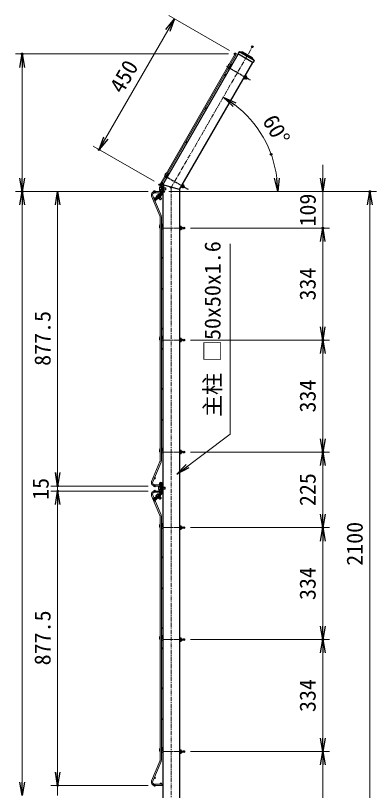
# Model space of a CAD drawing. Units: millimetres, scale not verified. Extents: x -4200 to 4200, y -2970 to 2970.
# Drawn here: x -434 to 643, y -1595 to 715 of the extents above; entities that cross this region are included whole.
import ezdxf
from ezdxf.enums import TextEntityAlignment as Align

# ---------------------------------------------------------------- set-up
doc = ezdxf.new("R2010")
doc.units = ezdxf.units.MM
doc.header["$LTSCALE"] = 10
doc.header["$PDMODE"] = 32
doc.header["$PDSIZE"] = 5
for name, pattern in [('USER1', [2, 1.25, -0.25, 0.25, -0.25]), ('USER2', [0.375, 0.25, -0.125]), ('USER3', [1.125, 0.75, -0.125, 0.125, -0.125])]:
    doc.linetypes.add(name, pattern=pattern)
for name, color, linetype, lineweight in [('0-0_D-STR-DIM', 7, 'Continuous', 13), ('0-1_0', 7, 'Continuous', 25), ('0-4_D-STR1', 1, 'Continuous', 25), ('0-5_D-BMK', 2, 'USER1', 13), ('0-7_D-STR2', 7, 'Continuous', 9), ('0-8_D-STR-TXT', 7, 'Continuous', 13), ('0-9_D-STR3', 3, 'Continuous', 13)]:
    doc.layers.add(name, color=color, linetype=linetype, lineweight=lineweight)
doc.layers.add('0-2_DEFPOINTS', color=7, linetype='Continuous')
doc.styles.add('ＭＳ ゴシック', font='')
doc.styles.get('ＭＳ ゴシック').set_extended_font_data('MS Gothic')

# ---------------------------------------------------------------- blocks, each defined once
blk = doc.blocks.new('_OPEN')
at = {"layer": '0-1_0'}
blk.add_line((0, 0), (-10, 0), dxfattribs=at)
blk.add_lwpolyline([(-10, 1.667), (0, 0), (-10, -1.667)], dxfattribs=at)

msp = doc.modelspace()

# ---------------------------------------------------------------- linework, layer by layer
at = {"layer": '0-0_D-STR-DIM'}
for p, q in [((204.48, 610.15), (23.43, 714.67)), ((20.75, 670.03), (-164.25, 349.6)), ((201.8, 600.15), (-433.72, 600.15)), ((-413.72, 229.93), (-413.72, 560.15)), ((-20.52, 220.44), (-201.57, 324.96)), ((482.9, 229.93), (482.9, 269.93)), ((-38.83, 189.93), (-433.72, 189.93)), ((-38.83, 189.93), (-433.72, 189.93)), ((-38.41, 189.93), (-327.91, 189.93)), ((23.39, 189.93), (643.24, 189.93)), ((23.39, 189.93), (502.9, 189.93)), ((43.7, 189.93), (368.52, 189.93)), ((482.9, 189.93), (482.9, 80.93)), ((-413.72, -1570.07), (-413.72, 149.93)), ((-307.91, 149.93), (-307.91, -647.57)), ((623.24, -1870.07), (623.24, 149.93)), ((88.32, 80.93), (502.9, 80.93)), ((88.32, 80.93), (502.9, 80.93)), ((482.9, 40.93), (482.9, -212.77)), ((482.9, 40.93), (482.9, 0.93)), ((88.32, -252.77), (502.9, -252.77)), ((88.32, -252.77), (502.91, -252.77)), ((482.91, -292.77), (482.91, -546.56)), ((88.32, -586.56), (502.91, -586.56)), ((88.32, -586.56), (502.91, -586.56)), ((-307.91, -647.57), (-307.91, -607.57)), ((482.91, -626.56), (482.91, -771.57)), ((-38.41, -687.57), (-327.91, -687.57)), ((-38.41, -687.57), (-327.91, -687.57)), ((-307.91, -702.57), (-307.91, -687.57)), ((-38.41, -702.57), (-327.91, -702.57)), ((-38.41, -702.57), (-327.91, -702.57)), ((-307.91, -1540.07), (-307.91, -742.57)), ((-307.91, -742.57), (-307.91, -782.57)), ((88.32, -811.57), (502.91, -811.57)), ((88.32, -811.57), (502.91, -811.57)), ((482.91, -1105.27), (482.91, -851.57)), ((88.32, -1145.27), (502.91, -1145.27)), ((88.32, -1145.27), (502.91, -1145.27)), ((482.91, -1439.07), (482.91, -1185.27)), ((-307.91, -1540.07), (-307.91, -1500.07)), ((88.32, -1479.07), (503.24, -1479.07)), ((88.32, -1479.07), (502.91, -1479.07)), ((483.24, -1519.07), (483.24, -1870.07)), ((-38.41, -1580.07), (-327.91, -1580.07)), ((-38.41, -1580.07), (-327.91, -1580.07)), ((-307.91, -1580.07), (-307.91, -1610.07))]:
    msp.add_line(p, q, dxfattribs=at)
msp.add_arc((23.7, 189.93), 324.82, 7.06011, 52.93989, dxfattribs=at)
at = {"layer": '0-2_DEFPOINTS'}
for p in [(272.79, 621.37), (-413.72, 600.15), (221.8, 600.15), (221.8, 600.15), (-184.25, 314.96), (328.93, 301.03), (-3.2, 210.44), (-413.72, 189.93), (-18.83, 189.93), (-18.83, 189.93), (-18.41, 189.93), (3.39, 189.93), (8.45, 189.93), (30.89, 202.38), (623.24, 189.93), (68.32, 80.93), (482.9, 80.93), (68.32, -252.77), (482.9, -252.77), (68.32, -586.56), (482.91, -586.56), (-307.91, -687.57), (-307.91, -687.57), (-18.41, -687.57), (-18.41, -687.57), (-307.91, -702.57), (-18.41, -702.57), (68.32, -811.57), (68.32, -811.57), (482.91, -811.57), (482.91, -811.57), (68.32, -1145.27), (68.32, -1145.27), (482.91, -1145.27), (68.32, -1479.07), (-307.91, -1580.07), (-18.41, -1580.07)]:
    msp.add_point(p, dxfattribs=at)
at = {"layer": '0-4_D-STR1'}
for p, q in [((278.73, 580.16), (233.35, 606.36)), ((272.76, 588.22), (243.32, 605.22)), ((275.23, 574.09), (229.85, 600.29)), ((278.73, 580.16), (272.76, 588.22)), ((278.73, 580.16), (275.23, 574.09)), ((55.89, 196.59), (274.19, 574.69)), ((5.89, 209.98), (5.89, -1910.07)), ((55.89, 196.59), (55.89, -1910.07))]:
    msp.add_line(p, q, dxfattribs=at)
for points in [[(243.32, 605.22), (233.35, 606.36), (229.85, 600.29)], [(55.89, 196.58), (5.89, 209.98), (230.89, 599.69)]]:
    msp.add_lwpolyline(points, dxfattribs=at)
at = {"layer": '0-5_D-BMK'}
for p, q in [((30.89, 202.38), (272.79, 621.37)), ((30.89, 203.23), (30.89, -1944.36))]:
    msp.add_line(p, q, dxfattribs=at)
at = {"layer": '0-5_D-BMK', "linetype": 'USER3', "lineweight": 25}
for p, q in [((196.12, 563.18), (266.22, 522.71)), ((10.88, 237.12), (80.98, 196.65))]:
    msp.add_line(p, q, dxfattribs=at)
at = {"layer": '0-5_D-BMK', "linetype": 'USER3'}
for p, q in [((4.49, 80.93), (68.32, 80.93)), ((4.49, -252.77), (68.32, -252.77)), ((4.49, -586.56), (68.32, -586.56)), ((4.49, -811.57), (68.32, -811.57)), ((4.49, -1145.27), (68.32, -1145.27)), ((4.49, -1479.07), (68.32, -1479.07))]:
    msp.add_line(p, q, dxfattribs=at)
at = {"layer": '0-7_D-STR2'}
for p, q in [((224.91, 598.35), (-0.09, 208.64)), ((224.91, 598.35), (221.8, 600.15)), ((3.39, 189.93), (-18.41, 189.93)), ((3.39, 186.33), (-18.41, 186.33)), ((3.39, 186.33), (3.39, 189.93)), ((-27.62, 176.03), (-2.72, 117.37)), ((-24.3, 177.43), (0.59, 118.78)), ((-2.21, -612.51), (-2.21, 114.87)), ((1.39, -612.51), (1.39, 114.87)), ((-27.62, -673.66), (-2.72, -615.01)), ((-24.3, -675.07), (0.59, -616.41)), ((3.39, -683.97), (-18.41, -683.97)), ((3.39, -687.57), (-18.41, -687.57)), ((3.39, -683.97), (3.39, -687.57)), ((-24.3, -715.07), (0.59, -773.72)), ((3.39, -702.57), (-18.41, -702.57)), ((3.39, -706.17), (-18.41, -706.17)), ((3.39, -706.17), (3.39, -702.57)), ((-27.62, -716.47), (-2.72, -775.13)), ((-2.21, -1505.01), (-2.21, -777.63)), ((1.39, -1505.01), (1.39, -777.63)), ((-27.62, -1566.16), (-2.72, -1507.51)), ((-24.3, -1567.57), (0.59, -1508.91)), ((3.39, -1576.47), (-18.41, -1576.47)), ((3.39, -1580.07), (-18.41, -1580.07)), ((3.39, -1576.47), (3.39, -1580.07))]:
    msp.add_line(p, q, dxfattribs=at)
msp.add_lwpolyline([(221.8, 600.15), (-3.2, 210.44), (-0.09, 208.64)], dxfattribs=at)
for centre in [(206.47, 562.81), (191.47, 536.83), (133.97, 437.23), (76.47, 337.64), (-0.11, 184.53), (-17.88, 166.91), (3.19, 84.93), (3.19, -7.44), (3.19, -99.82), (3.19, -218.82), (3.19, -248.82), (3.19, -278.82), (3.19, -397.82), (3.19, -490.19), (3.19, -582.57), (-17.88, -664.54), (-0.11, -682.17), (-0.11, -707.97), (-17.88, -725.59), (3.19, -807.57), (3.19, -899.94), (3.19, -992.32), (3.19, -1111.32), (3.19, -1141.32), (3.19, -1171.32), (3.19, -1290.32), (3.19, -1382.69), (3.19, -1475.07), (-17.88, -1557.04), (-0.11, -1574.67)]:
    msp.add_circle(centre, 1.8, dxfattribs=at)
at = {"layer": '0-7_D-STR2', "lineweight": 15}
for centre in [(18.97, 238.05), (3.97, 212.07)]:
    msp.add_circle(centre, 1.8, dxfattribs=at)
at = {"layer": '0-7_D-STR2'}
for centre, radius, start, end in [((-18.41, 179.93), 10, 90, 203), ((-18.41, 179.93), 6.4, 90, 203), ((-8.61, 114.87), 6.4, 0, 23), ((-8.61, 114.87), 10, 0, 23), ((-8.61, -612.51), 6.4, 337, 0), ((-8.61, -612.51), 10, 337, 0), ((-18.41, -677.57), 10, 157, 270), ((-18.41, -677.57), 6.4, 157, 270), ((-18.41, -712.57), 10, 90, 203), ((-18.41, -712.57), 6.4, 90, 203), ((-8.61, -777.63), 6.4, 0, 23), ((-8.61, -777.63), 10, 0, 23), ((-8.61, -1505.01), 6.4, 337, 0), ((-8.61, -1505.01), 6.4, 337, 0), ((-8.61, -1505.01), 10, 337, 0), ((-8.61, -1505.01), 10, 337, 0), ((-18.41, -1570.07), 10, 157, 270), ((-18.41, -1570.07), 6.4, 157, 270)]:
    msp.add_arc(centre, radius, start, end, dxfattribs=at)
at = {"layer": '0-8_D-STR-TXT'}
msp.add_lwpolyline([(206.22, 34.33), (206.22, -532.84), (49.54, -651.33)], dxfattribs=at)
at = {"layer": '0-9_D-STR3'}
for p, q in [((203.09, 556.16), (205.09, 555.01)), ((205.69, 560.66), (207.69, 559.51)), ((205.79, 565.22), (210.53, 567.24)), ((210.53, 567.24), (209.02, 570.81)), ((252.45, 536.14), (246.93, 526.57)), ((254.65, 531.68), (251.07, 533.75)), ((255.78, 532.64), (251.53, 525.28)), ((256.03, 534.07), (252.45, 536.14)), ((250.51, 524.5), (246.93, 526.57)), ((251.89, 526.9), (248.31, 528.97)), ((252.4, 526.79), (255.09, 525.24)), ((15.59, 231.4), (17.59, 230.25)), ((18.19, 235.9), (20.19, 234.75)), ((18.29, 240.46), (23.03, 242.48)), ((23.03, 242.48), (21.52, 246.05)), ((67.15, 207.82), (63.57, 209.89)), ((68.28, 208.78), (64.03, 201.42)), ((68.53, 210.21), (64.95, 212.28)), ((-3.65, 202.98), (-4.23, 194.82)), ((-3.96, 193.44), (-0.33, 193.18)), ((-0.14, 195.9), (-3.76, 196.16)), ((0.25, 201.34), (-3.38, 201.59)), ((0.44, 204.06), (-3.19, 204.31)), ((-0.33, 193.18), (0.44, 204.06)), ((2, 195.47), (-0.16, 195.63)), ((1.89, 196.08), (-0.12, 196.22)), ((1, 200.96), (0.22, 201.01)), ((0.89, 201.57), (0.26, 201.61)), ((5.11, 201.27), (2.49, 201.45)), ((5.07, 200.67), (2.6, 200.85)), ((2.8, 191.07), (4.33, 191.34)), ((3.82, 187.09), (3.38, 185.66)), ((4.73, 195.88), (3.49, 195.97)), ((4.69, 195.28), (3.6, 195.36)), ((14.21, 194.61), (9.24, 194.96)), ((14.85, 195.17), (9.29, 195.56)), ((15.18, 199.96), (9.63, 200.35)), ((14.63, 200.6), (9.67, 200.95)), ((14.63, 200.6), (14.21, 194.61)), ((14.85, 195.17), (14.21, 194.61)), ((15.18, 199.96), (14.63, 200.6)), ((15.18, 199.96), (14.85, 195.17)), ((63.01, 200.64), (59.43, 202.71)), ((64.39, 203.04), (60.81, 205.11)), ((64.9, 202.93), (67.59, 201.38)), ((-20.48, 166.3), (-18.95, 166.68)), ((-14.29, 175.41), (-11.94, 172.64)), ((-7.26, 181.87), (-13.49, 176.57)), ((-13.47, 171.33), (-2.1, 181.01)), ((-12.44, 170.12), (-1.06, 179.79)), ((-12.22, 177.18), (-9.86, 174.41)), ((-9.04, 173.01), (-8.45, 172.32)), ((-8.58, 173.4), (-8, 172.71)), ((-8.06, 180.71), (-5.71, 177.94)), ((-0.16, 173.37), (-6.25, 168.2)), ((-5.99, 182.47), (-3.63, 179.7)), ((-2.69, 165.54), (-5.49, 168.84)), ((-1.84, 165.47), (-5.04, 169.23)), ((-4.92, 176.51), (-4.34, 175.82)), ((-4.46, 176.89), (-3.88, 176.21)), ((1.88, 169.43), (-2.69, 165.54)), ((-1.84, 165.47), (-2.69, 165.54)), ((1.82, 168.58), (-1.84, 165.47)), ((1.82, 168.58), (-1.38, 172.34)), ((-0.16, 173.37), (-1.11, 174.49)), ((1.88, 169.43), (-0.92, 172.73)), ((1.82, 168.58), (1.88, 169.43)), ((4.49, 91.65), (1.39, 93.98)), ((-2.64, 90.83), (-2.21, 91.4)), ((1.51, 87.7), (4.49, 91.65)), ((3.59, 83.53), (5.89, 83.53)), ((3.59, 78.33), (5.89, 78.33)), ((60.02, 86.46), (55.89, 86.46)), ((60.02, 83.7), (55.89, 83.7)), ((60.02, 78.17), (55.89, 78.17)), ((60.02, 75.41), (55.89, 75.41)), ((60.52, 85.09), (60.52, 76.59)), ((60.52, 83.53), (63.63, 83.53)), ((60.52, 78.33), (63.63, 78.33)), ((63.63, 83.53), (63.63, 78.33)), ((-2.64, -242.87), (-2.21, -242.3)), ((4.49, -242.05), (1.39, -239.72)), ((1.51, -246), (4.49, -242.05)), ((3.59, -250.17), (5.89, -250.17)), ((60.02, -247.24), (55.89, -247.24)), ((60.02, -250), (55.89, -250)), ((60.52, -248.61), (60.52, -257.11)), ((60.52, -250.17), (63.63, -250.17)), ((63.63, -250.17), (63.63, -255.37)), ((3.59, -255.37), (5.89, -255.37)), ((60.02, -255.53), (55.89, -255.53)), ((60.02, -258.29), (55.89, -258.29)), ((60.52, -255.37), (63.63, -255.37)), ((-2.64, -576.67), (-2.21, -576.1)), ((4.49, -575.85), (1.39, -573.51)), ((1.51, -579.8), (4.49, -575.85)), ((3.59, -583.96), (5.89, -583.96)), ((3.59, -589.16), (5.89, -589.16)), ((60.02, -581.04), (55.89, -581.04)), ((60.02, -583.8), (55.89, -583.8)), ((60.02, -589.33), (55.89, -589.33)), ((60.02, -592.09), (55.89, -592.09)), ((60.52, -582.41), (60.52, -590.9)), ((60.52, -589.16), (63.63, -589.16)), ((-6.62, -689.95), (-6.62, -698.13)), ((-2.62, -688.59), (-6.26, -688.59)), ((-2.62, -691.31), (-6.26, -691.31)), ((-2.62, -699.49), (-2.62, -688.59)), ((-1.99, -691.04), (-2.62, -691.04)), ((-1.84, -691.64), (-2.62, -691.64)), ((2.23, -691.04), (-0.39, -691.04)), ((2.23, -691.64), (-0.24, -691.64)), ((6.8, -690.04), (6.8, -698.04)), ((11.78, -691.04), (6.8, -691.04)), ((12.38, -691.64), (6.8, -691.64)), ((12.38, -691.64), (11.78, -691.04)), ((11.78, -691.04), (11.78, -697.04)), ((12.38, -691.64), (12.38, -696.44)), ((-8.74, -711.27), (-14.58, -716.99)), ((-14.19, -722.21), (-3.52, -711.76)), ((-13.07, -723.35), (-2.4, -712.9)), ((-9.46, -712.48), (-6.91, -715.08)), ((-7.51, -710.57), (-4.97, -713.17)), ((-2.62, -696.76), (-6.26, -696.76)), ((-6.26, -699.49), (-2.62, -699.49)), ((-0.61, -696.44), (-2.62, -696.44)), ((-0.46, -697.04), (-2.62, -697.04)), ((0.65, -701.38), (2.15, -700.99)), ((2.23, -696.44), (0.99, -696.44)), ((2.23, -697.04), (1.14, -697.04)), ((1.94, -705.27), (1.61, -706.73)), ((12.38, -696.44), (6.8, -696.44)), ((11.78, -697.04), (6.8, -697.04)), ((12.38, -696.44), (11.78, -697.04)), ((-20.82, -727.73), (-19.32, -727.24)), ((-15.3, -718.2), (-12.75, -720.8)), ((-13.35, -716.29), (-10.81, -718.89)), ((-9.88, -720.23), (-9.25, -720.87)), ((-9.45, -719.81), (-8.82, -720.45)), ((-3.02, -727.23), (-6.06, -724.13)), ((-6.03, -716.45), (-5.4, -717.09)), ((-2.18, -727.24), (-5.63, -723.71)), ((-5.6, -716.03), (-4.97, -716.67)), ((1.26, -723.03), (-3.02, -727.23)), ((-2.18, -727.24), (-3.02, -727.23)), ((1.25, -723.88), (-2.2, -720.35)), ((1.25, -723.88), (-2.18, -727.24)), ((1.26, -723.03), (-1.77, -719.93)), ((1.25, -723.88), (1.26, -723.03)), ((-2.64, -801.67), (-2.21, -801.1)), ((4.49, -800.85), (1.39, -798.52)), ((1.51, -804.8), (4.49, -800.85)), ((60.02, -806.04), (55.89, -806.04)), ((60.52, -807.41), (60.52, -815.91)), ((3.59, -808.97), (5.89, -808.97)), ((3.59, -814.17), (5.89, -814.17)), ((60.02, -808.8), (55.89, -808.8)), ((60.02, -814.33), (55.89, -814.33)), ((60.02, -817.09), (55.89, -817.09)), ((60.52, -814.17), (63.63, -814.17)), ((-2.64, -1135.37), (-2.21, -1134.8)), ((4.49, -1134.55), (1.39, -1132.22)), ((1.51, -1138.5), (4.49, -1134.55)), ((3.59, -1142.67), (5.89, -1142.67)), ((3.59, -1147.87), (5.89, -1147.87)), ((60.02, -1139.74), (55.89, -1139.74)), ((60.02, -1142.5), (55.89, -1142.5)), ((60.02, -1148.03), (55.89, -1148.03)), ((60.02, -1150.79), (55.89, -1150.79)), ((60.52, -1141.11), (60.52, -1149.61)), ((60.52, -1142.67), (63.63, -1142.67)), ((60.52, -1147.87), (63.63, -1147.87)), ((63.63, -1142.67), (63.63, -1147.87)), ((-2.64, -1469.17), (-2.21, -1468.6)), ((4.49, -1468.35), (1.39, -1466.02)), ((1.51, -1472.3), (4.49, -1468.35)), ((3.59, -1476.47), (5.89, -1476.47)), ((60.02, -1473.54), (55.89, -1473.54)), ((60.02, -1476.3), (55.89, -1476.3)), ((60.52, -1474.91), (60.52, -1483.41)), ((3.59, -1481.67), (5.89, -1481.67)), ((60.02, -1481.83), (55.89, -1481.83)), ((60.02, -1484.59), (55.89, -1484.59)), ((60.52, -1481.67), (63.63, -1481.67))]:
    msp.add_line(p, q, dxfattribs=at)
at = {"layer": '0-9_D-STR3', "lineweight": 25}
for p, q in [((-0.97, 211.76), (2.8, 191.07)), ((0.63, 211.65), (4.33, 191.34)), ((5.82, 211.28), (3.87, 183.68)), ((7.41, 211.17), (5.46, 183.59)), ((9.74, 201.94), (8.28, 202.04)), ((3.1, 182.14), (-19.51, 162.93)), ((-19.51, 162.93), (-18.47, 161.71)), ((4.16, 180.95), (-18.47, 161.71)), ((-6.25, 168.2), (-7.2, 169.31)), ((3.1, 182.14), (4.16, 180.95)), ((-4.57, -681), (0.65, -701.38)), ((-2.97, -681), (2.15, -700.99)), ((2.23, -681), (2.23, -708.67)), ((3.83, -681), (3.83, -708.65)), ((6.8, -690.04), (5.35, -690.04)), ((1.58, -710.26), (-19.62, -731.02)), ((2.72, -711.38), (-18.5, -732.16)), ((1.58, -710.26), (2.72, -711.38)), ((6.8, -698.04), (5.35, -698.04)), ((-19.62, -731.02), (-18.5, -732.16)), ((-1.06, -719.24), (-2.08, -718.19))]:
    msp.add_line(p, q, dxfattribs=at)
at = {"layer": '0-9_D-STR3', "linetype": 'USER2'}
for p, q in [((-2.61, 193.34), (-2.57, 193.34)), ((-2.42, 196.06), (-2.38, 196.06)), ((-1.84, 204.22), (-1.8, 204.21)), ((-7.19, 179.68), (-7.16, 179.65)), ((-5.11, 181.44), (-5.09, 181.41)), ((-6.57, -711.54), (-6.54, -711.57)), ((-12.41, -717.26), (-12.38, -717.29))]:
    msp.add_line(p, q, dxfattribs=at)
at = {"layer": '0-9_D-STR3'}
for points in [[(255, 531.29), (257.69, 529.74), (255.09, 525.24)], [(9.74, 201.94), (9.17, 193.97), (7.72, 194.07)], [(67.5, 207.43), (70.19, 205.88), (67.59, 201.38)], [(60.52, -583.96), (63.63, -583.96), (63.63, -589.16)], [(-1.06, -719.24), (-6.77, -724.83), (-7.79, -723.79)], [(60.52, -808.97), (63.63, -808.97), (63.63, -814.17)], [(60.52, -1476.47), (63.63, -1476.47), (63.63, -1481.67)]]:
    msp.add_lwpolyline(points, dxfattribs=at)
for centre, radius, start, end in [((206.99, 562.91), 7.8, 108.03844, 191.96156), ((206.99, 562.91), 7.8, 223.6171, 240), ((206.99, 562.91), 2.6, 182.203, 240), ((246.88, 532.98), 7.88, 309.48158, 350.51842), ((253.91, 533.71), 2.16, 290.19668, 9.80332), ((249.8, 526.51), 2.13, 289.53759, 10.46241), ((253.76, 529.01), 4, 289.4584, 10.5416), ((19.49, 238.15), 7.8, 108.03844, 191.96156), ((19.49, 238.15), 7.8, 223.6171, 240), ((19.49, 238.15), 2.6, 182.203, 240), ((66.41, 209.85), 2.16, 290.19668, 9.80332), ((-1.51, 194.63), 2.73, 145.95884, 205.95884), ((6.39, 198.17), 10.35, 160.69736, 191.22032), ((-0.93, 202.79), 2.73, 145.95884, 205.95884), ((1.19, 184.01), 4.05, 49.64531, 217.39881), ((1.4, 183.98), 2.6, 40.36784, 215.3793), ((62.3, 202.65), 2.13, 289.53759, 10.46241), ((59.38, 209.12), 7.88, 309.48158, 350.51842), ((66.26, 205.15), 4, 289.4584, 10.5416), ((-16.96, 168.46), 4.13, 44.46022, 211.62437), ((-16.97, 168.37), 2.6, 45.35638, 220.36784), ((-13.73, 171.64), 2, 225.35638, 310.36784), ((-11.73, 174.49), 2.73, 100.36784, 160.36784), ((-13.73, 171.64), 0.4, 225.35638, 310.36784), ((-3.67, 171.33), 10.35, 115.10636, 145.62932), ((-8.36, 168.2), 1.6, 40.36784, 130.36784), ((-5.5, 179.79), 2.73, 100.36784, 160.36784), ((-2.36, 181.31), 0.4, 310.36784, 35.3793), ((-2.36, 181.31), 2, 310.36784, 35.3793), ((3.59, 86.13), 7.8, 143, 221.96156), ((3.59, 86.13), 2.6, 143, 147.797), ((3.59, 86.13), 2.6, 212.203, 270), ((3.59, 86.13), 7.8, 253.6171, 270), ((52.64, 80.93), 7.88, 339.48158, 20.51842), ((58.4, 76.79), 2.13, 319.53759, 40.46241), ((58.37, 85.08), 2.16, 320.19668, 39.80332), ((60.59, 80.93), 4, 319.4584, 40.5416), ((3.59, -247.57), 7.8, 143, 221.96156), ((3.59, -247.57), 2.6, 143, 147.797), ((3.59, -247.57), 2.6, 212.203, 270), ((52.64, -252.77), 7.88, 339.48158, 20.51842), ((58.37, -248.62), 2.16, 320.19668, 39.80332), ((60.59, -252.77), 4, 319.4584, 40.5416), ((3.59, -247.57), 7.8, 253.6171, 270), ((58.4, -256.91), 2.13, 319.53759, 40.46241), ((3.59, -581.36), 7.8, 143, 221.96156), ((3.59, -581.36), 2.6, 143, 147.797), ((3.59, -581.36), 2.6, 212.203, 270), ((3.59, -581.36), 7.8, 253.6171, 270), ((52.64, -586.56), 7.88, 339.48158, 20.51842), ((58.4, -590.71), 2.13, 319.53759, 40.46241), ((58.37, -582.42), 2.16, 320.19668, 39.80332), ((60.59, -586.56), 4, 319.4584, 40.5416), ((-3.9, -689.95), 2.73, 150, 210), ((3.73, -694.04), 10.35, 164.73852, 195.26148), ((5.44, -688.44), 1.6, 180, 270), ((-4.41, -721.52), 10.35, 119.14752, 149.67048), ((-6.83, -713.21), 2.73, 104.409, 164.409), ((-3.9, -698.13), 2.73, 150, 210), ((-0.46, -708.54), 4.05, 53.68647, 221.43997), ((-3.8, -711.47), 0.4, 314.409, 39.42046), ((-0.25, -708.55), 2.6, 44.409, 219.42046), ((-3.8, -711.47), 2, 314.409, 39.42046), ((5.44, -699.63), 1.6, 90, 180), ((-17.47, -725.32), 4.13, 48.50138, 215.66553), ((-17.47, -725.42), 2.6, 49.39754, 224.409), ((-14.47, -721.92), 2, 229.39754, 314.409), ((-12.67, -718.93), 2.73, 104.409, 164.409), ((-14.47, -721.92), 0.4, 229.39754, 314.409), ((3.59, -806.37), 7.8, 143, 221.96156), ((3.59, -806.37), 2.6, 212.203, 270), ((58.37, -807.42), 2.16, 320.19668, 39.80332), ((3.59, -806.37), 7.8, 253.6171, 270), ((52.64, -811.57), 7.88, 339.48158, 20.51842), ((58.4, -815.71), 2.13, 319.53759, 40.46241), ((60.59, -811.57), 4, 319.4584, 40.5416), ((3.59, -1140.07), 7.8, 143, 221.96156), ((3.59, -1140.07), 2.6, 143, 147.797), ((3.59, -1140.07), 2.6, 212.203, 270), ((3.59, -1140.07), 7.8, 253.6171, 270), ((52.64, -1145.27), 7.88, 339.48158, 20.51842), ((58.4, -1149.41), 2.13, 319.53759, 40.46241), ((58.37, -1141.12), 2.16, 320.19668, 39.80332), ((60.59, -1145.27), 4, 319.4584, 40.5416), ((3.59, -1473.87), 7.8, 143, 221.96156), ((3.59, -1473.87), 2.6, 143, 147.797), ((3.59, -1473.87), 2.6, 212.203, 270), ((52.64, -1479.07), 7.88, 339.48158, 20.51842), ((58.37, -1474.92), 2.16, 320.19668, 39.80332), ((60.59, -1479.07), 4, 319.4584, 40.5416), ((3.59, -1473.87), 7.8, 253.6171, 270), ((58.4, -1483.21), 2.13, 319.53759, 40.46241)]:
    msp.add_arc(centre, radius, start, end, dxfattribs=at)
at = {"layer": '0-9_D-STR3', "lineweight": 25}
for centre, radius, start, end in [((3.22, 211.47), 4.2, 355.95884, 175.95884), ((3.22, 211.47), 2.6, 355.95884, 175.95884), ((7.7, 192.47), 1.6, 85.95884, 175.95884), ((8.48, 203.63), 1.6, 175.95884, 265.95884), ((0.17, 175.45), 1.6, 130.36784, 220.36784), ((1.57, 183.86), 2.3, 311.55884, 355.95884), ((1.57, 183.86), 3.9, 311.55884, 355.95884), ((-0.37, -681), 4.2, 0, 180), ((-0.37, -681), 2.6, 0, 180), ((-0.87, -717.14), 1.6, 134.409, 224.409), ((-0.07, -708.65), 2.3, 315.6, 0), ((-0.07, -708.65), 3.9, 315.6, 0), ((-8.87, -724.97), 1.6, 44.409, 134.409)]:
    msp.add_arc(centre, radius, start, end, dxfattribs=at)

# ---------------------------------------------------------------- block references
at = {"layer": '0-0_D-STR-DIM', "xscale": 4, "yscale": 4}
for p, rotation in [((40.75, 704.67), 60), ((-413.72, 600.15), 90), ((186.11, 471.24), 146.46994), ((-184.25, 314.96), 240), ((-413.72, 189.93), 270), ((348.52, 189.93), 273.53006), ((482.9, 189.93), 270), ((-413.72, 189.93), 90), ((-307.91, 189.93), 90), ((623.24, 189.93), 90), ((482.9, 80.93), 90), ((482.9, 80.93), 90), ((482.9, -252.77), 270), ((482.91, -252.77), 90), ((482.91, -586.56), 270), ((482.91, -586.56), 90), ((-307.91, -687.57), 270), ((-307.91, -687.57), 270), ((-307.91, -702.57), 90), ((-307.91, -702.57), 90), ((482.91, -811.57), 270), ((482.91, -811.57), 90), ((482.91, -1145.27), 270), ((482.91, -1145.27), 90), ((482.91, -1479.07), 270), ((483.24, -1479.07), 90), ((-307.91, -1580.07), 270), ((-307.91, -1580.07), 270), ((-413.72, -1610.07), 270)]:
    msp.add_blockref('_OPEN', p, dxfattribs=dict(at, rotation=rotation))
at = {"layer": '0-8_D-STR-TXT', "xscale": 4, "yscale": 4, "rotation": 217.09905}
msp.add_blockref('_OPEN', (47.94, -652.54), dxfattribs=at)

# ---------------------------------------------------------------- texts
at = {"layer": '0-0_D-STR-DIM', "style": 'ＭＳ ゴシック'}
for s, rotation, p in [('450', 60, (-101.84, 471.19)), ('60°', 300, (288.82, 393.87)), ('109', 90, (476.49, 85.65)), ('334', 90, (476.15, -134.92)), ('877.5', 90, (-314.66, -329.54)), ('334', 90, (476.16, -468.66)), ('15', 90, (-320.3, -728.82)), ('225', 90, (476.17, -747.41)), ('2100', 90, (616.49, -925.32)), ('334', 90, (476.16, -1027.42)), ('877.5', 90, (-314.66, -1222.04)), ('334', 90, (476.16, -1361.17))]:
    msp.add_text(s, height=48.09, rotation=rotation, dxfattribs=at).set_placement(p, align=Align.BOTTOM_LEFT)
at = {"layer": '0-8_D-STR-TXT', "style": 'ＭＳ ゴシック'}
msp.add_text('主柱 □50x50x1.6', height=48.09, rotation=90, dxfattribs=at).set_placement((192.49, -481.92), align=Align.BOTTOM_LEFT)

doc.saveas('drawing.dxf')
